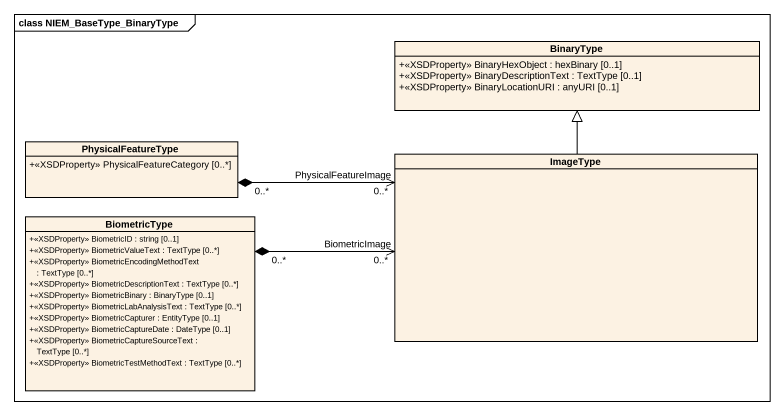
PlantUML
@startuml
mainframe class NIEM_BaseType_BinaryType
hide circle
hide empty members
skinparam classAttributeIconSize 0
class BinaryType {
  +<<XSDProperty>> BinaryHexObject : hexBinary [0..1]
  +<<XSDProperty>> BinaryDescriptionText : TextType [0..1]
  +<<XSDProperty>> BinaryLocationURI : anyURI [0..1]
}
class PhysicalFeatureType {
  +<<XSDProperty>> PhysicalFeatureCategory [0..*]
}
class ImageType
class BiometricType {
  +<<XSDProperty>> BiometricID : string [0..1]
  +<<XSDProperty>> BiometricValueText : TextType [0..*]
  +<<XSDProperty>> BiometricEncodingMethodText : TextType [0..*]
  +<<XSDProperty>> BiometricDescriptionText : TextType [0..*]
  +<<XSDProperty>> BiometricBinary : BinaryType [0..1]
  +<<XSDProperty>> BiometricLabAnalysisText : TextType [0..*]
  +<<XSDProperty>> BiometricCapturer : EntityType [0..1]
  +<<XSDProperty>> BiometricCaptureDate : DateType [0..1]
  +<<XSDProperty>> BiometricCaptureSourceText : TextType [0..*]
  +<<XSDProperty>> BiometricTestMethodText : TextType [0..*]
}
PhysicalFeatureType "0..*" *-right-> "PhysicalFeatureImage\n0..*" ImageType
ImageType -up-|> BinaryType
BiometricType "0..*" *-right-> "BiometricImage\n0..*" ImageType
@enduml
